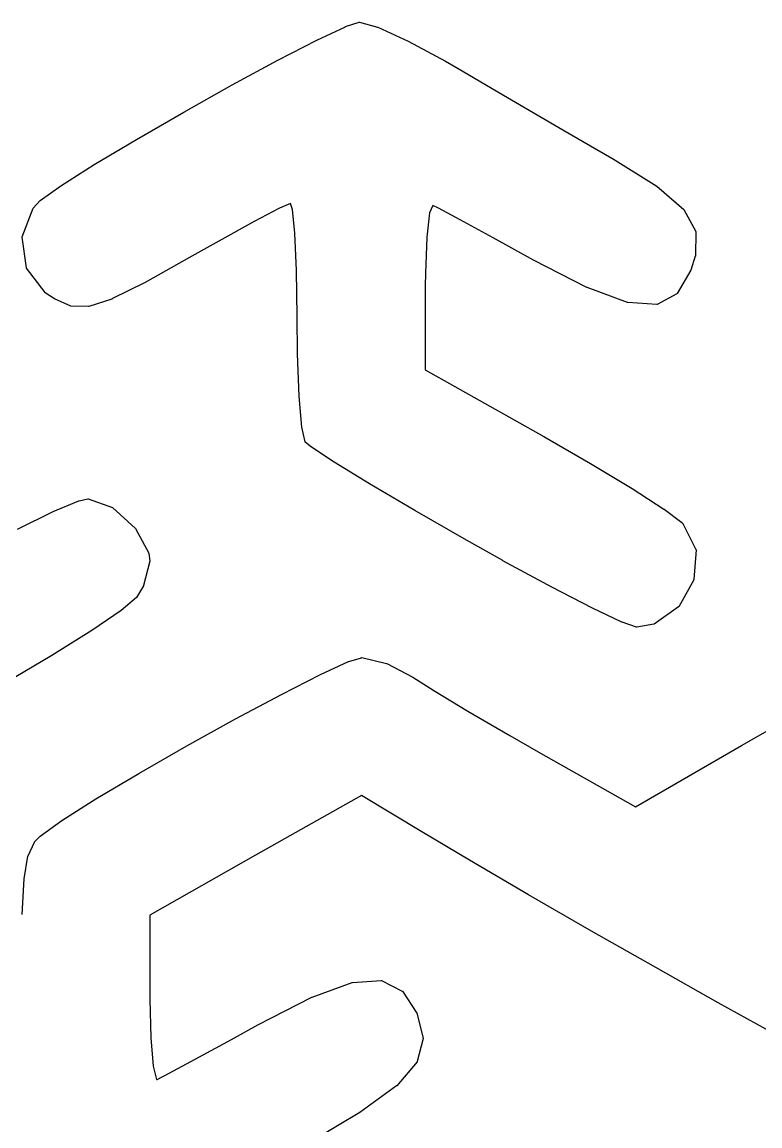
# Model space of a CAD drawing. Extents: x 175 to 215.1, y -115.1 to -74.9.
# Drawn here: x 194.29 to 200.18, y -84.51 to -75.69 of the extents above; entities that cross this region are included whole.
import ezdxf

# ---------------------------------------------------------------- set-up
doc = ezdxf.new("R2010")
doc.units = 0
doc.layers.add('BLACK', color=7, linetype='CONTINUOUS')

msp = doc.modelspace()

# ---------------------------------------------------------------- linework, layer by layer
at = {"layer": 'BLACK', "linetype": 'CONTINUOUS'}
for p, q in [((196.872, -75.7275), (196.981, -75.6913)), ((196.981, -75.6912), (196.982, -75.6911)), ((196.981, -75.6913), (196.981, -75.6912)), ((196.981, -75.6912), (196.981, -75.6912)), ((196.981, -75.6912), (196.981, -75.6912)), ((196.982, -75.6911), (196.982, -75.691)), ((196.982, -75.691), (196.983, -75.691)), ((196.983, -75.691), (196.984, -75.6912)), ((196.984, -75.6912), (196.984, -75.6912)), ((196.984, -75.6912), (196.984, -75.6912)), ((196.984, -75.6912), (197.129, -75.7328)), ((196.644, -75.8351), (196.872, -75.7277)), ((196.872, -75.7276), (196.872, -75.7275)), ((196.872, -75.7277), (196.872, -75.7276)), ((196.872, -75.7277), (196.872, -75.7277)), ((197.129, -75.7328), (197.129, -75.7328)), ((197.129, -75.7328), (197.129, -75.7329)), ((197.129, -75.7329), (197.13, -75.733)), ((197.13, -75.733), (197.373, -75.8437)), ((196.332, -75.9963), (196.644, -75.8352)), ((196.644, -75.8352), (196.644, -75.8351)), ((196.644, -75.8351), (196.644, -75.8351)), ((196.644, -75.8351), (196.644, -75.8351)), ((197.373, -75.8437), (197.373, -75.8437)), ((197.373, -75.8437), (197.373, -75.8438)), ((197.373, -75.8438), (197.373, -75.8438)), ((197.373, -75.8438), (197.67, -76.0025)), ((195.967, -76.1939), (196.332, -75.9964)), ((196.332, -75.9964), (196.332, -75.9963)), ((196.332, -75.9963), (196.332, -75.9963)), ((196.332, -75.9963), (196.332, -75.9963)), ((197.67, -76.0025), (197.67, -76.0025)), ((197.67, -76.0025), (197.67, -76.0026)), ((197.67, -76.0026), (197.67, -76.0026)), ((197.67, -76.0026), (197.772, -76.0618)), ((197.772, -76.0618), (197.772, -76.0618)), ((197.772, -76.0618), (197.772, -76.0618)), ((197.772, -76.0618), (198.168, -76.2949)), ((195.58, -76.4103), (195.967, -76.1939)), ((195.967, -76.1939), (195.967, -76.1939)), ((198.168, -76.2949), (198.168, -76.295)), ((198.168, -76.295), (198.168, -76.295)), ((198.168, -76.295), (198.609, -76.5524)), ((195.202, -76.6283), (195.58, -76.4104)), ((195.58, -76.4104), (195.58, -76.4103)), ((195.58, -76.4103), (195.58, -76.4103)), ((198.609, -76.5524), (199, -76.7791)), ((194.864, -76.8303), (195.202, -76.6283)), ((195.202, -76.6283), (195.202, -76.6283)), ((195.202, -76.6283), (195.202, -76.6283)), ((195.202, -76.6283), (195.202, -76.6283)), ((194.597, -76.9989), (194.864, -76.8303)), ((194.864, -76.8303), (194.864, -76.8303)), ((194.864, -76.8303), (194.864, -76.8303)), ((194.864, -76.8303), (194.864, -76.8303)), ((199, -76.7791), (199, -76.7791)), ((199, -76.7791), (199.005, -76.7819)), ((199.005, -76.7819), (199.005, -76.782)), ((199.005, -76.782), (199.005, -76.782)), ((199.005, -76.782), (199.005, -76.782)), ((199.005, -76.782), (199.36, -77.0027)), ((194.433, -77.1167), (194.597, -76.999)), ((194.597, -76.999), (194.597, -76.9989)), ((194.597, -76.9989), (194.597, -76.9989)), ((194.597, -76.999), (194.597, -76.999)), ((199.36, -77.0027), (199.36, -77.0027)), ((199.36, -77.0027), (199.36, -77.0029)), ((199.36, -77.0029), (199.36, -77.0031)), ((199.36, -77.0031), (199.576, -77.1879)), ((194.288, -77.4072), (194.375, -77.1791)), ((194.375, -77.1778), (194.376, -77.1775)), ((194.375, -77.1782), (194.375, -77.1778)), ((194.375, -77.1786), (194.375, -77.1782)), ((194.375, -77.1782), (194.375, -77.1782)), ((194.375, -77.1782), (194.375, -77.1782)), ((194.375, -77.1791), (194.375, -77.1786)), ((194.375, -77.1791), (194.375, -77.1791)), ((194.376, -77.1775), (194.433, -77.1174)), ((194.433, -77.117), (194.433, -77.1167)), ((194.433, -77.1173), (194.433, -77.117)), ((194.433, -77.1174), (194.433, -77.1173)), ((194.433, -77.1174), (194.433, -77.1174)), ((194.433, -77.1174), (194.433, -77.1174)), ((196.346, -77.1794), (196.142, -77.2859)), ((196.433, -77.1421), (196.346, -77.1794)), ((196.449, -77.1888), (196.433, -77.1421)), ((196.468, -77.3788), (196.449, -77.1888)), ((197.571, -77.1563), (197.544, -77.215)), ((197.615, -77.1785), (197.571, -77.1563)), ((197.789, -77.272), (197.615, -77.1785)), ((199.576, -77.1879), (199.576, -77.1879)), ((199.576, -77.1879), (199.576, -77.1882)), ((199.576, -77.1882), (199.577, -77.1885)), ((199.577, -77.1885), (199.577, -77.1885)), ((199.577, -77.1885), (199.577, -77.1886)), ((199.577, -77.1886), (199.577, -77.189)), ((199.577, -77.189), (199.577, -77.1893)), ((199.577, -77.1893), (199.673, -77.3646)), ((196.142, -77.2859), (195.86, -77.4415)), ((197.544, -77.215), (197.522, -77.4097)), ((198.053, -77.4165), (197.789, -77.272)), ((197.789, -77.272), (197.789, -77.272)), ((199.673, -77.3672), (199.668, -77.5597)), ((199.673, -77.3646), (199.673, -77.3647)), ((199.673, -77.3647), (199.673, -77.365)), ((199.673, -77.365), (199.673, -77.3653)), ((199.673, -77.3653), (199.673, -77.3654)), ((199.673, -77.3654), (199.673, -77.3656)), ((199.673, -77.3656), (199.673, -77.3659)), ((199.673, -77.3659), (199.673, -77.3662)), ((199.673, -77.3662), (199.673, -77.3664)), ((199.673, -77.3664), (199.673, -77.3666)), ((199.673, -77.3666), (199.673, -77.3669)), ((199.673, -77.3669), (199.673, -77.3672)), ((194.288, -77.4074), (194.288, -77.4072)), ((194.288, -77.4076), (194.288, -77.4074)), ((194.288, -77.4079), (194.288, -77.4076)), ((194.288, -77.4081), (194.288, -77.4079)), ((194.288, -77.4083), (194.288, -77.4081)), ((194.288, -77.4086), (194.288, -77.4083)), ((194.288, -77.4088), (194.288, -77.4086)), ((194.288, -77.4091), (194.288, -77.4088)), ((194.288, -77.4093), (194.288, -77.4091)), ((194.288, -77.4095), (194.288, -77.4093)), ((194.288, -77.4096), (194.288, -77.4095)), ((194.322, -77.6565), (194.288, -77.4096)), ((195.86, -77.4415), (195.645, -77.563)), ((196.48, -77.676), (196.468, -77.3788)), ((197.522, -77.4097), (197.511, -77.6986)), ((198.374, -77.5927), (198.053, -77.4165)), ((195.645, -77.5631), (195.27, -77.7734)), ((195.645, -77.563), (195.645, -77.5631)), ((195.645, -77.5631), (195.645, -77.5631)), ((198.802, -77.812), (198.374, -77.5927)), ((198.374, -77.5927), (198.374, -77.5927)), ((198.374, -77.5927), (198.374, -77.5927)), ((198.374, -77.5927), (198.374, -77.5927)), ((199.667, -77.5611), (199.632, -77.6736)), ((199.668, -77.5609), (199.667, -77.5611)), ((199.668, -77.5597), (199.668, -77.5598)), ((199.668, -77.5598), (199.668, -77.5599)), ((199.668, -77.5599), (199.668, -77.5601)), ((199.668, -77.5601), (199.668, -77.5604)), ((199.668, -77.5604), (199.668, -77.5607)), ((199.668, -77.5607), (199.668, -77.5609)), ((194.322, -77.6567), (194.322, -77.6565)), ((194.322, -77.657), (194.322, -77.6567)), ((194.322, -77.6572), (194.322, -77.657)), ((194.322, -77.6574), (194.322, -77.6572)), ((194.322, -77.6577), (194.322, -77.6574)), ((194.322, -77.6579), (194.322, -77.6577)), ((194.322, -77.6581), (194.322, -77.6579)), ((194.322, -77.6583), (194.322, -77.6581)), ((194.322, -77.6585), (194.322, -77.6583)), ((194.323, -77.6588), (194.322, -77.6585)), ((194.472, -77.8532), (194.323, -77.6588)), ((194.323, -77.6588), (194.323, -77.6588)), ((196.486, -78.0456), (196.48, -77.676)), ((197.511, -77.6986), (197.51, -77.7979)), ((199.631, -77.6746), (199.523, -77.86)), ((199.632, -77.6741), (199.631, -77.6746)), ((199.631, -77.6746), (199.631, -77.6746)), ((199.631, -77.6746), (199.631, -77.6746)), ((199.632, -77.6736), (199.632, -77.6737)), ((199.632, -77.6737), (199.632, -77.6737)), ((199.632, -77.6737), (199.632, -77.6738)), ((199.632, -77.6738), (199.632, -77.6741)), ((195.27, -77.7735), (195.006, -77.9043)), ((195.27, -77.7734), (195.27, -77.7734)), ((195.27, -77.7734), (195.27, -77.7735)), ((195.27, -77.7735), (195.27, -77.7735)), ((197.51, -77.7979), (197.51, -78.4716)), ((198.803, -77.8121), (198.802, -77.812)), ((198.803, -77.8123), (198.803, -77.8121)), ((199.126, -77.9313), (198.803, -77.8123)), ((198.803, -77.8123), (198.803, -77.8123)), ((194.472, -77.8535), (194.472, -77.8532)), ((194.473, -77.8537), (194.472, -77.8535)), ((194.473, -77.8538), (194.473, -77.8537)), ((194.473, -77.854), (194.473, -77.8538)), ((194.473, -77.8541), (194.473, -77.854)), ((194.473, -77.8543), (194.473, -77.8541)), ((194.473, -77.8544), (194.473, -77.8543)), ((194.546, -77.9026), (194.473, -77.8544)), ((194.546, -77.9028), (194.546, -77.9026)), ((194.547, -77.903), (194.546, -77.9028)), ((194.676, -77.9608), (194.547, -77.903)), ((194.547, -77.903), (194.547, -77.903)), ((195.005, -77.9046), (194.82, -77.9643)), ((195.006, -77.9045), (195.005, -77.9046)), ((195.006, -77.9043), (195.006, -77.9044)), ((195.006, -77.9044), (195.006, -77.9045)), ((199.521, -77.8619), (199.362, -77.9472)), ((199.522, -77.8617), (199.521, -77.8619)), ((199.523, -77.8609), (199.522, -77.8611)), ((199.522, -77.8611), (199.522, -77.8614)), ((199.522, -77.8614), (199.522, -77.8614)), ((199.522, -77.8614), (199.522, -77.8615)), ((199.522, -77.8615), (199.522, -77.8617)), ((199.523, -77.86), (199.523, -77.8601)), ((199.523, -77.8601), (199.523, -77.8604)), ((199.523, -77.8604), (199.523, -77.8607)), ((199.523, -77.8607), (199.523, -77.8608)), ((199.523, -77.8608), (199.523, -77.8609)), ((194.676, -77.961), (194.676, -77.9608)), ((194.677, -77.9611), (194.676, -77.961)), ((194.677, -77.9612), (194.677, -77.9611)), ((194.677, -77.9611), (194.677, -77.9611)), ((194.677, -77.9611), (194.677, -77.9611)), ((194.678, -77.9613), (194.677, -77.9612)), ((194.818, -77.9645), (194.678, -77.9613)), ((194.678, -77.9613), (194.678, -77.9613)), ((194.678, -77.9613), (194.678, -77.9613)), ((194.678, -77.9613), (194.678, -77.9613)), ((194.819, -77.9645), (194.818, -77.9645)), ((194.82, -77.9644), (194.819, -77.9644)), ((194.819, -77.9644), (194.819, -77.9644)), ((194.819, -77.9644), (194.819, -77.9645)), ((194.819, -77.9645), (194.819, -77.9645)), ((194.82, -77.9643), (194.82, -77.9643)), ((194.82, -77.9643), (194.82, -77.9644)), ((199.127, -77.9314), (199.126, -77.9313)), ((199.126, -77.9313), (199.126, -77.9313)), ((199.127, -77.9315), (199.127, -77.9314)), ((199.127, -77.9316), (199.127, -77.9315)), ((199.127, -77.9315), (199.127, -77.9315)), ((199.128, -77.9316), (199.127, -77.9316)), ((199.359, -77.9478), (199.128, -77.9316)), ((199.128, -77.9316), (199.128, -77.9316)), ((199.36, -77.9478), (199.359, -77.9478)), ((199.359, -77.9478), (199.359, -77.9478)), ((199.361, -77.9476), (199.36, -77.9477)), ((199.36, -77.9477), (199.36, -77.9477)), ((199.36, -77.9477), (199.36, -77.9478)), ((199.36, -77.9478), (199.36, -77.9478)), ((199.362, -77.9472), (199.361, -77.9474)), ((199.361, -77.9474), (199.361, -77.9475)), ((199.361, -77.9475), (199.361, -77.9476)), ((199.361, -77.9476), (199.361, -77.9476)), ((199.362, -77.9472), (199.362, -77.9472)), ((196.489, -78.3424), (196.486, -78.0456)), ((196.489, -78.3425), (196.489, -78.3424)), ((196.489, -78.3424), (196.489, -78.3424)), ((196.489, -78.3424), (196.489, -78.3424)), ((196.503, -78.6806), (196.489, -78.3425)), ((197.51, -78.4716), (198.457, -79.0036)), ((196.503, -78.6807), (196.503, -78.6806)), ((196.503, -78.6808), (196.503, -78.6807)), ((196.503, -78.6807), (196.503, -78.6807)), ((196.524, -78.928), (196.503, -78.6808)), ((196.524, -78.9283), (196.524, -78.928)), ((196.524, -78.9286), (196.524, -78.9283)), ((196.524, -78.9287), (196.524, -78.9286)), ((196.549, -79.0458), (196.524, -78.9287)), ((196.549, -79.0459), (196.549, -79.0458)), ((196.549, -79.0461), (196.549, -79.0459)), ((196.549, -79.0464), (196.549, -79.0461)), ((196.55, -79.0467), (196.549, -79.0464)), ((196.55, -79.0468), (196.55, -79.0467)), ((196.55, -79.047), (196.55, -79.0468)), ((196.55, -79.0473), (196.55, -79.047)), ((196.55, -79.0476), (196.55, -79.0473)), ((196.55, -79.0477), (196.55, -79.0476)), ((196.55, -79.0478), (196.55, -79.0477)), ((196.55, -79.0481), (196.55, -79.0478)), ((196.551, -79.0483), (196.55, -79.0481)), ((196.551, -79.0484), (196.551, -79.0483)), ((196.551, -79.0485), (196.551, -79.0484)), ((196.551, -79.0486), (196.551, -79.0485)), ((196.601, -79.0897), (196.551, -79.0486)), ((198.457, -79.0036), (198.457, -79.0036)), ((198.457, -79.0036), (198.457, -79.0036)), ((198.457, -79.0036), (198.831, -79.2194)), ((196.601, -79.0898), (196.601, -79.0897)), ((196.601, -79.09), (196.601, -79.0898)), ((196.781, -79.2081), (196.601, -79.09)), ((196.601, -79.09), (196.601, -79.09)), ((196.781, -79.2082), (196.781, -79.2081)), ((196.781, -79.2081), (196.781, -79.2081)), ((197.064, -79.3818), (196.781, -79.2082)), ((196.781, -79.2082), (196.781, -79.2082)), ((198.831, -79.2194), (198.831, -79.2194)), ((198.831, -79.2194), (198.831, -79.2194)), ((198.831, -79.2194), (198.831, -79.2194)), ((198.831, -79.2194), (199.163, -79.4203)), ((197.425, -79.5951), (197.064, -79.3818)), ((197.064, -79.3818), (197.064, -79.3818)), ((197.064, -79.3818), (197.064, -79.3818)), ((197.064, -79.3818), (197.064, -79.3818)), ((199.163, -79.4203), (199.163, -79.4203)), ((199.163, -79.4203), (199.163, -79.4203)), ((199.163, -79.4203), (199.163, -79.4203)), ((199.163, -79.4203), (199.417, -79.5847)), ((194.537, -79.6026), (194.742, -79.5174)), ((194.742, -79.5174), (194.743, -79.5174)), ((194.743, -79.5172), (194.812, -79.5011)), ((194.743, -79.5173), (194.743, -79.5172)), ((194.743, -79.5174), (194.743, -79.5173)), ((194.812, -79.5011), (194.813, -79.5011)), ((194.813, -79.5011), (194.813, -79.501)), ((194.813, -79.501), (194.813, -79.501)), ((194.813, -79.501), (194.814, -79.501)), ((194.813, -79.5011), (194.813, -79.5011)), ((194.814, -79.501), (194.814, -79.501)), ((194.814, -79.501), (194.814, -79.5011)), ((194.814, -79.5011), (194.814, -79.5011)), ((194.814, -79.5011), (194.814, -79.5011)), ((194.814, -79.5011), (194.815, -79.5012)), ((194.815, -79.5012), (194.815, -79.5013)), ((194.815, -79.5013), (195.009, -79.5709)), ((195.009, -79.5709), (195.009, -79.5709)), ((195.009, -79.5709), (195.009, -79.5711)), ((195.009, -79.5711), (195.01, -79.5713)), ((195.01, -79.5713), (195.01, -79.5713)), ((195.01, -79.5713), (195.01, -79.5714)), ((195.01, -79.5714), (195.01, -79.5717)), ((195.01, -79.5717), (195.01, -79.5719)), ((195.01, -79.5719), (195.193, -79.7377)), ((194.25, -79.7447), (194.537, -79.6027)), ((194.537, -79.6027), (194.537, -79.6026)), ((194.537, -79.6026), (194.537, -79.6026)), ((194.537, -79.6027), (194.537, -79.6027)), ((197.838, -79.8322), (197.425, -79.5951)), ((197.425, -79.5951), (197.425, -79.5951)), ((197.425, -79.5951), (197.425, -79.5951)), ((199.417, -79.5847), (199.417, -79.5848)), ((199.417, -79.5848), (199.418, -79.5849)), ((199.418, -79.5849), (199.418, -79.5849)), ((199.418, -79.5849), (199.56, -79.6914)), ((195.193, -79.7377), (195.193, -79.7377)), ((195.193, -79.7377), (195.193, -79.738)), ((195.193, -79.738), (195.193, -79.7382)), ((195.193, -79.7382), (195.193, -79.7383)), ((195.193, -79.7383), (195.193, -79.7385)), ((195.193, -79.7385), (195.194, -79.7387)), ((195.194, -79.7387), (195.194, -79.739)), ((195.194, -79.739), (195.301, -79.9364)), ((199.56, -79.6914), (199.56, -79.6914)), ((199.56, -79.6914), (199.56, -79.6916)), ((199.56, -79.6916), (199.561, -79.6918)), ((199.561, -79.6918), (199.566, -79.6967)), ((199.566, -79.6967), (199.566, -79.6968)), ((199.566, -79.6968), (199.566, -79.697)), ((199.566, -79.697), (199.566, -79.6972)), ((199.566, -79.6972), (199.566, -79.6974)), ((199.566, -79.6974), (199.566, -79.6975)), ((199.566, -79.6975), (199.567, -79.6978)), ((199.567, -79.6978), (199.567, -79.6981)), ((199.567, -79.6981), (199.673, -79.9069)), ((198.13, -79.9958), (197.838, -79.8322)), ((197.838, -79.8322), (197.838, -79.8322)), ((197.838, -79.8322), (197.838, -79.8322)), ((199.674, -79.9095), (199.656, -80.1476)), ((199.673, -79.9069), (199.673, -79.9069)), ((199.673, -79.9069), (199.673, -79.9073)), ((199.673, -79.9073), (199.673, -79.9076)), ((199.673, -79.9076), (199.674, -79.9077)), ((199.674, -79.9077), (199.674, -79.9078)), ((199.674, -79.9078), (199.674, -79.9082)), ((199.674, -79.9082), (199.674, -79.9085)), ((199.674, -79.9085), (199.674, -79.9087)), ((199.674, -79.9087), (199.674, -79.9088)), ((199.674, -79.9088), (199.674, -79.9092)), ((199.674, -79.9092), (199.674, -79.9095)), ((195.309, -79.9991), (195.258, -80.1947)), ((195.301, -79.9364), (195.301, -79.9365)), ((195.301, -79.9365), (195.301, -79.9368)), ((195.301, -79.9368), (195.301, -79.9372)), ((195.301, -79.9372), (195.301, -79.9373)), ((195.301, -79.9373), (195.301, -79.9374)), ((195.301, -79.9374), (195.301, -79.9378)), ((195.301, -79.9378), (195.301, -79.9381)), ((195.301, -79.9381), (195.309, -79.9972)), ((195.309, -79.9972), (195.309, -79.9972)), ((195.309, -79.9972), (195.309, -79.9977)), ((195.309, -79.9977), (195.309, -79.9981)), ((195.309, -79.9981), (195.309, -79.9982)), ((195.309, -79.9982), (195.309, -79.9982)), ((195.309, -79.9982), (195.309, -79.9987)), ((195.309, -79.9987), (195.309, -79.9991)), ((198.13, -79.9959), (198.13, -79.9958)), ((198.13, -79.9958), (198.13, -79.9958)), ((198.52, -80.2068), (198.13, -79.9959)), ((195.258, -80.196), (195.202, -80.2895)), ((195.258, -80.1947), (195.258, -80.1947)), ((195.258, -80.1947), (195.258, -80.1949)), ((195.258, -80.1949), (195.258, -80.1951)), ((195.258, -80.1951), (195.258, -80.1954)), ((195.258, -80.1954), (195.258, -80.1957)), ((195.258, -80.1957), (195.258, -80.1958)), ((195.258, -80.1958), (195.258, -80.196)), ((199.655, -80.1496), (199.536, -80.3638)), ((199.656, -80.1478), (199.655, -80.1482)), ((199.655, -80.1482), (199.655, -80.1486)), ((199.655, -80.1486), (199.655, -80.1486)), ((199.655, -80.1486), (199.655, -80.1487)), ((199.655, -80.1487), (199.655, -80.1491)), ((199.655, -80.1491), (199.655, -80.1495)), ((199.655, -80.1495), (199.655, -80.1495)), ((199.655, -80.1495), (199.655, -80.1496)), ((199.656, -80.1476), (199.656, -80.1476)), ((199.656, -80.1476), (199.656, -80.1477)), ((199.656, -80.1477), (199.656, -80.1478)), ((198.52, -80.2069), (198.52, -80.2068)), ((198.52, -80.2068), (198.52, -80.2068)), ((198.52, -80.2068), (198.52, -80.2068)), ((198.846, -80.375), (198.52, -80.2069)), ((195.201, -80.2908), (195.08, -80.3939)), ((195.202, -80.2906), (195.201, -80.2908)), ((195.202, -80.2895), (195.202, -80.2896)), ((195.202, -80.2896), (195.202, -80.2898)), ((195.202, -80.2898), (195.202, -80.2901)), ((195.202, -80.2901), (195.202, -80.2902)), ((195.202, -80.2902), (195.202, -80.2904)), ((195.202, -80.2904), (195.202, -80.2906)), ((198.846, -80.3751), (198.846, -80.375)), ((198.846, -80.375), (198.846, -80.375)), ((198.846, -80.375), (198.846, -80.375)), ((199.081, -80.4863), (198.846, -80.3751)), ((199.534, -80.3655), (199.338, -80.5027)), ((199.535, -80.3653), (199.534, -80.3654)), ((199.534, -80.3654), (199.534, -80.3655)), ((199.536, -80.3641), (199.535, -80.3644)), ((199.535, -80.3644), (199.535, -80.3647)), ((199.535, -80.3647), (199.535, -80.3647)), ((199.535, -80.3647), (199.535, -80.3648)), ((199.535, -80.3648), (199.535, -80.3651)), ((199.535, -80.3651), (199.535, -80.3653)), ((199.536, -80.3638), (199.536, -80.3639)), ((199.536, -80.3639), (199.536, -80.364)), ((199.536, -80.364), (199.536, -80.3641)), ((195.08, -80.3943), (194.844, -80.5544)), ((195.08, -80.3939), (195.08, -80.394)), ((195.08, -80.394), (195.08, -80.3941)), ((195.08, -80.3941), (195.08, -80.3943)), ((199.081, -80.4864), (199.081, -80.4863)), ((199.082, -80.4865), (199.081, -80.4864)), ((199.198, -80.5267), (199.082, -80.4865)), ((199.082, -80.4865), (199.082, -80.4865)), ((199.198, -80.5268), (199.198, -80.5267)), ((199.199, -80.5269), (199.198, -80.5268)), ((199.199, -80.527), (199.199, -80.5269)), ((199.199, -80.5269), (199.199, -80.5269)), ((199.2, -80.527), (199.199, -80.527)), ((199.199, -80.527), (199.199, -80.527)), ((199.201, -80.5269), (199.2, -80.5269)), ((199.2, -80.5269), (199.2, -80.527)), ((199.2, -80.527), (199.2, -80.527)), ((199.2, -80.527), (199.2, -80.527)), ((199.2, -80.527), (199.2, -80.527)), ((199.336, -80.5035), (199.201, -80.5269)), ((199.337, -80.5033), (199.336, -80.5034)), ((199.336, -80.5034), (199.336, -80.5035)), ((199.336, -80.5035), (199.336, -80.5035)), ((199.336, -80.5035), (199.336, -80.5035)), ((199.338, -80.5027), (199.337, -80.5028)), ((199.337, -80.5028), (199.337, -80.5028)), ((199.337, -80.5028), (199.337, -80.503)), ((199.337, -80.503), (199.337, -80.5032)), ((199.337, -80.5032), (199.337, -80.5032)), ((199.337, -80.5032), (199.337, -80.5033)), ((199.338, -80.5027), (199.338, -80.5027)), ((194.844, -80.5545), (194.524, -80.754)), ((194.844, -80.5544), (194.844, -80.5544)), ((194.844, -80.5544), (194.844, -80.5544)), ((194.844, -80.5544), (194.844, -80.5545)), ((194.524, -80.754), (194.152, -80.9751)), ((194.524, -80.754), (194.524, -80.754)), ((194.524, -80.754), (194.524, -80.754)), ((194.524, -80.754), (194.524, -80.754)), ((196.672, -80.9063), (196.897, -80.803)), ((196.897, -80.803), (196.898, -80.8029)), ((196.897, -80.803), (196.897, -80.803)), ((196.898, -80.8028), (197, -80.7712)), ((196.898, -80.8029), (196.898, -80.8028)), ((197, -80.7712), (197.001, -80.7711)), ((197, -80.7712), (197, -80.7712)), ((197.001, -80.7711), (197.001, -80.771)), ((197.001, -80.771), (197.001, -80.771)), ((197.001, -80.771), (197.002, -80.771)), ((197.001, -80.7711), (197.001, -80.7711)), ((197.001, -80.7711), (197.001, -80.7711)), ((197.002, -80.771), (197.002, -80.771)), ((197.002, -80.771), (197.002, -80.771)), ((197.002, -80.771), (197.002, -80.7711)), ((197.002, -80.7711), (197.003, -80.7711)), ((197.003, -80.7711), (197.201, -80.8184)), ((197.201, -80.8184), (197.201, -80.8184)), ((197.201, -80.8184), (197.201, -80.8185)), ((197.201, -80.8185), (197.201, -80.8185)), ((197.201, -80.8185), (197.202, -80.8186)), ((197.202, -80.8186), (197.202, -80.8188)), ((197.202, -80.8188), (197.202, -80.8188)), ((197.202, -80.8188), (197.202, -80.8189)), ((197.202, -80.8189), (197.41, -80.9267)), ((196.36, -81.0647), (196.672, -80.9064)), ((196.672, -80.9064), (196.672, -80.9063)), ((196.672, -80.9063), (196.672, -80.9063)), ((196.672, -80.9064), (196.672, -80.9064)), ((197.41, -80.9267), (197.41, -80.9267)), ((197.41, -80.9267), (197.41, -80.9269)), ((197.41, -80.9269), (197.41, -80.9269)), ((197.41, -80.9269), (197.579, -81.0341)), ((200.037, -81.4739), (200.884, -80.9848)), ((195.993, -81.2608), (196.36, -81.0648)), ((196.36, -81.0648), (196.36, -81.0647)), ((196.36, -81.0648), (196.36, -81.0648)), ((196.36, -81.0648), (196.36, -81.0648)), ((197.579, -81.0341), (197.851, -81.1979)), ((197.851, -81.1979), (198.185, -81.3927)), ((195.603, -81.477), (195.993, -81.2608)), ((195.993, -81.2608), (195.993, -81.2608)), ((195.993, -81.2608), (195.993, -81.2608)), ((198.185, -81.3927), (198.185, -81.3927)), ((198.185, -81.3927), (198.413, -81.5232)), ((195.22, -81.6962), (195.603, -81.4771)), ((195.603, -81.4771), (195.603, -81.477)), ((195.603, -81.4771), (195.603, -81.4771)), ((199.189, -81.963), (200.036, -81.4739)), ((200.036, -81.4739), (200.037, -81.4739)), ((200.037, -81.4739), (200.037, -81.4739)), ((198.413, -81.5232), (198.413, -81.5232)), ((198.413, -81.5232), (199.189, -81.963)), ((194.877, -81.9007), (195.22, -81.6962)), ((195.22, -81.6962), (195.22, -81.6962)), ((195.22, -81.6962), (195.22, -81.6962)), ((195.22, -81.6962), (195.22, -81.6962)), ((197, -81.8716), (196.154, -82.3502)), ((197.483, -82.1632), (197, -81.8716)), ((194.604, -82.0734), (194.877, -81.9008)), ((194.877, -81.9008), (194.877, -81.9007)), ((194.877, -81.9007), (194.877, -81.9007)), ((194.877, -81.9008), (194.877, -81.9008)), ((194.433, -82.1967), (194.604, -82.0735)), ((194.604, -82.0735), (194.604, -82.0734)), ((194.604, -82.0734), (194.604, -82.0734)), ((194.604, -82.0735), (194.604, -82.0735)), ((194.388, -82.2445), (194.433, -82.1973)), ((194.433, -82.197), (194.433, -82.1967)), ((194.433, -82.1973), (194.433, -82.197)), ((194.433, -82.1973), (194.433, -82.1973)), ((197.483, -82.1633), (197.483, -82.1632)), ((197.863, -82.3903), (197.483, -82.1633)), ((194.335, -82.3559), (194.387, -82.2458)), ((194.387, -82.2449), (194.388, -82.2447)), ((194.387, -82.2451), (194.387, -82.2449)), ((194.387, -82.2452), (194.387, -82.2451)), ((194.387, -82.2455), (194.387, -82.2452)), ((194.387, -82.2457), (194.387, -82.2455)), ((194.387, -82.2458), (194.387, -82.2457)), ((194.388, -82.2447), (194.388, -82.2445)), ((194.303, -82.5381), (194.334, -82.3572)), ((194.334, -82.3565), (194.335, -82.3561)), ((194.334, -82.3568), (194.334, -82.3565)), ((194.334, -82.3569), (194.334, -82.3568)), ((194.334, -82.3571), (194.334, -82.3569)), ((194.334, -82.3572), (194.334, -82.3571)), ((194.335, -82.356), (194.335, -82.3559)), ((194.335, -82.3561), (194.335, -82.356)), ((196.154, -82.3502), (195.309, -82.8288)), ((198.335, -82.6664), (197.863, -82.3903)), ((197.863, -82.3903), (197.863, -82.3903)), ((197.863, -82.3903), (197.863, -82.3903)), ((194.287, -82.8232), (194.303, -82.5387)), ((194.303, -82.5383), (194.303, -82.5381)), ((194.303, -82.5386), (194.303, -82.5383)), ((194.303, -82.5387), (194.303, -82.5386)), ((198.335, -82.6665), (198.335, -82.6664)), ((198.335, -82.6664), (198.335, -82.6664)), ((198.838, -82.9565), (198.335, -82.6665)), ((195.309, -82.8288), (195.309, -83.5012)), ((198.838, -82.9566), (198.838, -82.9565)), ((198.838, -82.9565), (198.838, -82.9565)), ((199.351, -83.2482), (198.838, -82.9566)), ((199.85, -83.529), (199.351, -83.2482)), ((199.351, -83.2482), (199.351, -83.2482)), ((199.351, -83.2482), (199.351, -83.2482)), ((196.605, -83.4843), (196.925, -83.3669)), ((196.925, -83.3669), (196.926, -83.3668)), ((196.925, -83.3669), (196.925, -83.3669)), ((196.926, -83.3667), (196.926, -83.3666)), ((196.926, -83.3666), (196.927, -83.3666)), ((196.926, -83.3668), (196.926, -83.3667)), ((196.926, -83.3668), (196.926, -83.3668)), ((196.927, -83.3666), (197.158, -83.351)), ((196.927, -83.3666), (196.927, -83.3666)), ((197.158, -83.351), (197.158, -83.3509)), ((197.158, -83.3509), (197.159, -83.351)), ((197.159, -83.351), (197.159, -83.351)), ((197.159, -83.351), (197.159, -83.351)), ((197.159, -83.351), (197.159, -83.351)), ((197.159, -83.351), (197.16, -83.3511)), ((197.16, -83.3511), (197.16, -83.3511)), ((197.16, -83.3511), (197.16, -83.3512)), ((197.16, -83.3512), (197.16, -83.3512)), ((197.16, -83.3512), (197.16, -83.3514)), ((197.16, -83.3514), (197.161, -83.3515)), ((197.161, -83.3515), (197.325, -83.4359)), ((197.325, -83.4359), (197.325, -83.436)), ((197.325, -83.436), (197.325, -83.4361)), ((197.325, -83.4361), (197.325, -83.4362)), ((197.325, -83.4362), (197.326, -83.4364)), ((197.326, -83.4364), (197.326, -83.4365)), ((197.326, -83.4365), (197.326, -83.4367)), ((197.326, -83.4367), (197.326, -83.4369)), ((197.326, -83.4369), (197.326, -83.437)), ((197.326, -83.437), (197.326, -83.4372)), ((197.326, -83.4372), (197.327, -83.4374)), ((197.327, -83.4374), (197.327, -83.4376)), ((197.327, -83.4376), (197.441, -83.6119)), ((195.309, -83.5012), (195.316, -83.8106)), ((196.172, -83.7053), (196.604, -83.4845)), ((196.604, -83.4844), (196.605, -83.4843)), ((196.604, -83.4845), (196.604, -83.4844)), ((196.604, -83.4845), (196.604, -83.4845)), ((200.315, -83.7866), (199.85, -83.529)), ((199.85, -83.529), (199.85, -83.529)), ((199.85, -83.529), (199.85, -83.529)), ((197.441, -83.6119), (197.441, -83.612)), ((197.441, -83.612), (197.441, -83.6122)), ((197.441, -83.6122), (197.442, -83.6125)), ((197.442, -83.6125), (197.442, -83.6127)), ((197.442, -83.6127), (197.442, -83.6129)), ((197.442, -83.6129), (197.442, -83.6131)), ((197.442, -83.6131), (197.442, -83.6134)), ((197.442, -83.6134), (197.494, -83.8123)), ((195.961, -83.822), (196.172, -83.7053)), ((196.172, -83.7053), (196.172, -83.7053)), ((196.172, -83.7053), (196.172, -83.7053)), ((196.172, -83.7053), (196.172, -83.7053)), ((195.316, -83.8106), (195.336, -84.0374)), ((197.494, -83.8148), (197.446, -83.9999)), ((197.494, -83.8123), (197.494, -83.8123)), ((197.494, -83.8123), (197.494, -83.8126)), ((197.494, -83.8126), (197.494, -83.8129)), ((197.494, -83.8129), (197.494, -83.8131)), ((197.494, -83.8131), (197.494, -83.8133)), ((197.494, -83.8133), (197.494, -83.8136)), ((197.494, -83.8136), (197.494, -83.8138)), ((197.494, -83.8138), (197.494, -83.8141)), ((197.494, -83.8141), (197.494, -83.8143)), ((197.494, -83.8143), (197.494, -83.8145)), ((197.494, -83.8145), (197.494, -83.8148)), ((195.672, -83.9798), (195.961, -83.822)), ((195.961, -83.822), (195.961, -83.822)), ((195.462, -84.0935), (195.672, -83.9798)), ((195.672, -83.9798), (195.672, -83.9798)), ((195.672, -83.9798), (195.672, -83.9798)), ((195.336, -84.0374), (195.362, -84.1416)), ((197.445, -84.0019), (197.282, -84.1921)), ((197.446, -84.0009), (197.445, -84.0011)), ((197.445, -84.0011), (197.445, -84.0013)), ((197.445, -84.0013), (197.445, -84.0017)), ((197.445, -84.0017), (197.445, -84.0018)), ((197.445, -84.0018), (197.445, -84.0019)), ((197.446, -83.9999), (197.446, -83.9999)), ((197.446, -83.9999), (197.446, -84)), ((197.446, -84), (197.446, -84.0002)), ((197.446, -84.0002), (197.446, -84.0005)), ((197.446, -84.0005), (197.446, -84.0008)), ((197.446, -84.0008), (197.446, -84.0009)), ((195.362, -84.1416), (195.367, -84.1431)), ((195.367, -84.1431), (195.462, -84.0935)), ((197.281, -84.1929), (196.988, -84.4073)), ((197.282, -84.1925), (197.281, -84.1928)), ((197.281, -84.1928), (197.281, -84.1928)), ((197.281, -84.1928), (197.281, -84.1929)), ((197.282, -84.1921), (197.282, -84.1921)), ((197.282, -84.1921), (197.282, -84.1922)), ((197.282, -84.1922), (197.282, -84.1922)), ((197.282, -84.1922), (197.282, -84.1925)), ((196.987, -84.4075), (196.63, -84.6193)), ((196.988, -84.4073), (196.987, -84.4074)), ((196.987, -84.4074), (196.987, -84.4075)), ((196.988, -84.4073), (196.988, -84.4073))]:
    msp.add_line(p, q, dxfattribs=at)

doc.saveas('drawing.dxf')
